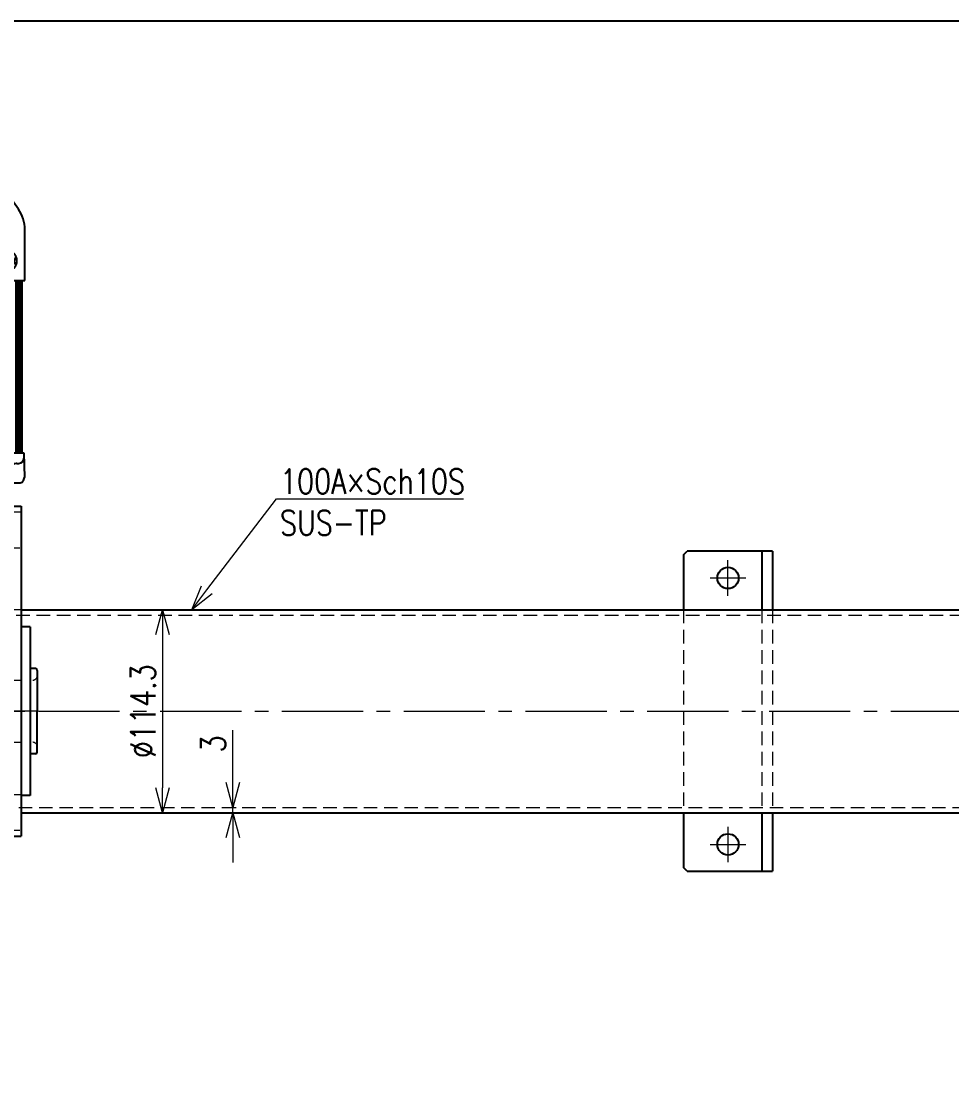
# Model space of a CAD drawing. Header units: millimetres. Extents: x 0 to 38884, y -3675 to 8056.
# Drawn here: x 25909 to 26433, y 7458 to 8056 of the extents above; entities that cross this region are included whole.
import ezdxf
from ezdxf import colors
from ezdxf.entities.mleader import LeaderData, LeaderLine
from ezdxf.math import Vec2, Vec3

# ---------------------------------------------------------------- set-up
doc = ezdxf.new("R2010")
doc.units = ezdxf.units.MM
doc.header["$LTSCALE"] = 2.4
doc.header["$PDMODE"] = 99
doc.header["$PDSIZE"] = 1
for name, pattern in [('CENTER2', [28.575, 19.05, -3.175, 3.175, -3.175]), ('HIDDEN', [9.525, 6.35, -3.175]), ('HIDDEN2', [4.7625, 3.175, -1.5875])]:
    doc.linetypes.add(name, pattern=pattern)
for name, color, linetype, lineweight in [('03_かくれ線', 6, 'HIDDEN2', 13), ('04_中心線', 1, 'CENTER2', 9), ('07_寸法線', 3, 'Continuous', 9)]:
    doc.layers.add(name, color=color, linetype=linetype, lineweight=lineweight)
doc.styles.add('寸法用', font='simplex.shx', dxfattribs={"width": 0.8, "bigfont": '@extfont2.shx'})
doc.dimstyles.new('機械製図用', dxfattribs={"dimtxt": 3.5, "dimasz": 3.5, "dimexe": 2, "dimexo": 0, "dimgap": 1.2, "dimtad": 1, "dimdsep": 46, "dimtxsty": '寸法用', "dimblk": 'OPEN30', "dimcen": 0, "dimclrd": 256, "dimclre": 256, "dimclrt": 7, "dimazin": 2, "dimtm": 1e-09, "dimtfac": 0.75, "dimtmove": 0, "dimatfit": 3, "dimldrblk": 'OPEN30', "dimfxl": 1, "dimlwd": -1, "dimlwe": -1, "dimarcsym": 0})

# ---------------------------------------------------------------- blocks, each defined once
blk = doc.blocks.new('_Open30')
at = {"color": 0, "linetype": 'ByBlock', "lineweight": -2}
for p, q in [((-1, 0.268), (0, 0)), ((0, 0), (-1, -0.268)), ((0, 0), (-1, 0))]:
    blk.add_line(p, q, dxfattribs=at)
blk = doc.blocks.new('*D1122')
at = {"layer": '07_寸法線', "transparency": 16777216}
for p, q in [((25994.81, 7724.98), (25986.32, 7724.98)), ((25988.32, 7710.98), (25988.32, 7624.68)), ((25994.81, 7610.68), (25986.32, 7610.68))]:
    blk.add_line(p, q, dxfattribs=at)
at = {"layer": 'Defpoints', "color": 0, "transparency": 16777216}
for p in [(25994.81, 7724.98), (25988.32, 7610.68), (25994.81, 7610.68)]:
    blk.add_point(p, dxfattribs=at)
at = {"layer": '07_寸法線', "transparency": 16777216, "xscale": 14, "yscale": 14, "zscale": 14}
for p, rotation in [((25988.32, 7724.98), 90), ((25988.32, 7610.68), 270)]:
    blk.add_blockref('_Open30', p, dxfattribs=dict(at, rotation=rotation))
at = {"layer": '07_寸法線', "color": 7, "transparency": 16777216, "insert": (25977.32, 7667.83), "char_height": 14, "attachment_point": 5, "rotation": 90, "style": '寸法用'}
blk.add_mtext('%%C114.3', dxfattribs=at)
blk = doc.blocks.new('*D1123')
at = {"layer": '07_寸法線', "transparency": 16777216}
for p, q in [((26027.79, 7627.68), (26027.79, 7657.15)), ((26025.22, 7613.68), (26029.79, 7613.68)), ((26025.22, 7610.68), (26029.79, 7610.68)), ((26027.79, 7610.68), (26027.79, 7613.68)), ((26027.79, 7596.68), (26027.79, 7582.68))]:
    blk.add_line(p, q, dxfattribs=at)
at = {"layer": 'Defpoints', "color": 0, "transparency": 16777216}
for p in [(26025.22, 7613.68), (26025.22, 7610.68), (26027.79, 7613.68)]:
    blk.add_point(p, dxfattribs=at)
at = {"layer": '07_寸法線', "transparency": 16777216, "xscale": 14, "yscale": 14, "zscale": 14}
for p, rotation in [((26027.79, 7613.68), 270), ((26027.79, 7610.68), 90)]:
    blk.add_blockref('_Open30', p, dxfattribs=dict(at, rotation=rotation))
at = {"layer": '07_寸法線', "color": 7, "transparency": 16777216, "insert": (26016.79, 7649.41), "char_height": 14, "attachment_point": 5, "rotation": 90, "style": '寸法用'}
blk.add_mtext('3', dxfattribs=at)
blk = doc.blocks.new('GM-SHYF-RH 0.4kW、1／160、＊＊V、60Hzb_1')
at = {"color": 0}
for p, q in [((-47.5, 121), (47.5, 121)), ((-47.5, 121), (-47.5, 116)), ((-24, 124), (-24, 121)), ((-23, 125), (0, 125)), ((23, 125), (0, 125)), ((24, 124), (24, 121)), ((47.5, 121), (47.5, 116)), ((-282.67, 114.38), (-292.39, 107.57)), ((-242.5, 118), (-271.19, 118)), ((-242.5, 29), (-242.5, 118)), ((-145.5, 116.5), (-242.5, 116.5)), ((-242.5, 115.5), (-145.5, 115.5)), ((-242.5, 115), (-145.5, 115)), ((-242.5, 114), (-145.5, 114)), ((-145.5, 117.48), (-131.55, 117.74)), ((-145.5, 58), (-145.5, 117.5)), ((-139.5, 113.5), (-139.5, 114.5)), ((-128.5, 29), (-128.5, 114.74)), ((-115.33, 106.5), (-115.33, 116)), ((-115.33, 116), (-15.97, 116)), ((-15.97, 116), (70.37, 116)), ((70.37, 106.5), (70.37, 116)), ((-255.5, 112.92), (-253.5, 111.74)), ((-253.5, 111.74), (-255.5, 110.09)), ((-251.5, 112.92), (-253.5, 111.74)), ((-253.5, 111.74), (-251.5, 110.09)), ((-242.5, 113), (-145.5, 113)), ((-242.5, 108.32), (-145.5, 108.32)), ((-139.5, 113.5), (-139.5, 113.1)), ((-136.5, 110.1), (-131.5, 110.1)), ((-293.5, 58), (-293.5, 105.44)), ((-242.5, 103.37), (-145.5, 103.37)), ((-136.5, 103.19), (-131.5, 103.19)), ((-117.38, 102), (-125.5, 102)), ((-116.68, 29), (-115.33, 106.5)), ((72.02, 29), (70.37, 106.5)), ((-139.5, 100.19), (-139.5, 58)), ((-136.5, 97), (-131.5, 97)), ((-242.5, 95.32), (-145.5, 95.32)), ((-242.5, 93.71), (-145.5, 93.71)), ((-242.5, 88.28), (-145.5, 88.28)), ((-242.5, 84.19), (-145.5, 84.19)), ((-242.5, 82.83), (-145.5, 82.83)), ((-242.5, 78), (-145.5, 78)), ((-145.5, 78), (-139.5, 78)), ((-293.5, 58), (-293.5, 10.56)), ((-145.5, 58), (-145.5, 29)), ((-139.5, 29), (-139.5, 58)), ((-242.5, 38), (-145.5, 38)), ((-145.5, 38), (-139.5, 38)), ((-242.5, 33.17), (-145.5, 33.17)), ((-242.5, 31.81), (-145.5, 31.81)), ((-282.67, 1.62), (-292.39, 8.43)), ((-253.5, 4.26), (-255.5, 5.91)), ((-255.5, 3.08), (-253.5, 4.26)), ((-253.5, 4.26), (-251.5, 5.91)), ((-251.5, 3.08), (-253.5, 4.26)), ((-242.5, -2), (-271.19, -2))]:
    blk.add_line(p, q, dxfattribs=at)
for points in [[(-248.8, 109.92), (-248.89, 110.63), (-249.16, 111.3), (-249.59, 111.93), (-250.18, 112.47), (-250.89, 112.92), (-251.7, 113.25), (-252.58, 113.46), (-253.5, 113.53), (-254.42, 113.46), (-255.3, 113.25), (-256.11, 112.92), (-256.82, 112.47), (-257.41, 111.93), (-257.84, 111.3), (-258.11, 110.63), (-258.2, 109.92), (-258.11, 109.22), (-257.84, 108.55), (-257.41, 107.92), (-256.82, 107.38), (-256.11, 106.93), (-255.3, 106.59), (-254.42, 106.39), (-253.5, 106.32), (-252.58, 106.39), (-251.7, 106.59), (-250.89, 106.93), (-250.18, 107.38), (-249.59, 107.92), (-249.16, 108.55), (-248.89, 109.22)], [(-248.8, 6.08), (-248.89, 6.78), (-249.16, 7.46), (-249.59, 8.08), (-250.18, 8.62), (-250.89, 9.07), (-251.7, 9.41), (-252.58, 9.61), (-253.5, 9.68), (-254.42, 9.61), (-255.3, 9.41), (-256.11, 9.07), (-256.82, 8.62), (-257.41, 8.08), (-257.84, 7.46), (-258.11, 6.78), (-258.2, 6.08), (-258.11, 5.37), (-257.84, 4.7), (-257.41, 4.08), (-256.82, 3.53), (-256.11, 3.08), (-255.3, 2.75), (-254.42, 2.54), (-253.5, 2.47), (-252.58, 2.54), (-251.7, 2.75), (-250.89, 3.08), (-250.18, 3.53), (-249.59, 4.08), (-249.16, 4.7), (-248.89, 5.37)]]:
    blk.add_lwpolyline(points, close=True, dxfattribs=at)
for centre, radius, start, end in [((-23, 124), 1, 90, 180), ((23, 124), 1, 0, 90), ((-271.19, 98), 20, 90, 125), ((-142.5, 114.5), 3, 0, 90), ((-131.5, 114.74), 3, 0, 90.98117), ((-136.5, 113.1), 3, 180, 270), ((-131.5, 107.1), 3, 0, 90), ((-290.9, 105.44), 2.6, 125, 180), ((-136.5, 100.19), 3, 90, 180), ((-131.5, 100.19), 3, 0, 90), ((-125.5, 105), 3, 180, 270), ((-117.38, 104), 2, 270, 359), ((-136.5, 94), 3, 90, 180), ((-290.9, 10.56), 2.6, 180, 235), ((-271.19, 18), 20, 235, 270)]:
    blk.add_arc(centre, radius, start, end, dxfattribs=at)
at = {"layer": '03_かくれ線', "linetype": 'HIDDEN'}
for p, q in [((-17.5, 100.75), (-17.5, 122.5)), ((17.5, 100.75), (17.5, 122.5)), ((-112, 116), (-112, 100)), ((-92, 100), (-92, 116)), ((47, 116), (47, 100)), ((67, 100), (67, 116)), ((-112, 100), (-92, 100)), ((-109, 16), (-109, 100)), ((-95, 16), (-95, 100)), ((-18.5, 99), (-18.5, 100.75)), ((-18.5, 100.75), (18.5, 100.75)), ((-18.5, 99), (18.5, 99)), ((-17.5, 73), (-17.5, 99)), ((17.5, 73), (17.5, 99)), ((18.5, 99), (18.5, 100.75)), ((47, 100), (67, 100)), ((50, 16), (50, 100)), ((64, 16), (64, 100)), ((-17.7, 43), (-17.7, 73)), ((-17.7, 73), (17.7, 73)), ((17.7, 43), (17.7, 73)), ((-17.7, 43), (17.7, 43)), ((-17.5, 17), (-17.5, 43)), ((17.5, 17), (17.5, 43))]:
    blk.add_line(p, q, dxfattribs=at)
at = {"layer": '03_かくれ線'}
for p, q in [((-242.5, 29), (-242.5, -2)), ((-242.5, 27.72), (-145.5, 27.72)), ((-145.5, 29), (-145.5, -1.5)), ((-139.5, 29), (-139.5, 15.82)), ((-128.5, 29), (-128.5, 1.26)), ((-116.68, 29), (-116.98, 12)), ((71.72, 29), (72.02, 12)), ((-242.5, 22.29), (-145.5, 22.29)), ((-242.5, 20.68), (-145.5, 20.68)), ((-136.5, 19), (-131.5, 19)), ((-242.5, 12.63), (-145.5, 12.63)), ((-136.5, 12.82), (-131.5, 12.82)), ((-125.5, 14), (-118.98, 14)), ((-116.77, 0), (-116.98, 12)), ((-116.98, 12), (-15.97, 12)), ((-112, 0), (-112, 16)), ((-112, 16), (-92, 16)), ((-92, 16), (-92, 0)), ((-18.5, 17), (-18.5, 15.25)), ((-18.5, 17), (18.5, 17)), ((-18.5, 15.25), (18.5, 15.25)), ((-17.5, 15.25), (-17.5, -6.5)), ((-15.97, 12), (72.02, 12)), ((17.5, 15.25), (17.5, -6.5)), ((18.5, 17), (18.5, 15.25)), ((47, 0), (47, 16)), ((47, 16), (67, 16)), ((67, 16), (67, 0)), ((71.82, 0.5), (72.02, 12)), ((-242.5, 7.68), (-145.5, 7.68)), ((-242.5, 3), (-145.5, 3)), ((-242.5, 2), (-145.5, 2)), ((-242.5, 1), (-145.5, 1)), ((-242.5, 0.5), (-145.5, 0.5)), ((-139.5, 2.5), (-139.5, 2.9)), ((-139.5, 2.5), (-139.5, 2.9)), ((-139.5, 2.5), (-139.5, 1.5)), ((-136.5, 5.9), (-131.5, 5.9)), ((-15.97, 0), (-116.77, 0)), ((-47.5, -5), (-47.5, 0)), ((-15.97, 0), (71.31, 0)), ((47.5, -5), (47.5, 0)), ((71.31, 0), (71.82, 0.5)), ((-250, -2), (-242.5, -2)), ((-145.5, -0.5), (-242.5, -0.5)), ((-145.5, -1.48), (-131.55, -1.74)), ((47.5, -5), (-47.5, -5)), ((-24, -8), (-24, -5)), ((24, -8), (24, -5)), ((-23, -9), (0, -9)), ((23, -9), (0, -9))]:
    blk.add_line(p, q, dxfattribs=at)
at = {"layer": '03_かくれ線', "linetype": 'HIDDEN'}
blk.add_lwpolyline([(-249.5, 88), (-176.5, 88), (-176.5, 28), (-249.5, 28)], close=True, dxfattribs=at)
for centre, start, end in [((-20, 122.5), 0, 90), ((20, 122.5), 90, 180)]:
    blk.add_arc(centre, 2.5, start, end, dxfattribs=at)
at = {"layer": '03_かくれ線'}
for centre, radius, start, end in [((-136.5, 22), 3, 180, 270), ((-136.5, 15.82), 3, 180, 270), ((-131.5, 15.82), 3, 270, 0), ((-125.5, 11), 3, 90, 180), ((-118.98, 12), 2, 359, 90), ((-131.5, 8.9), 3, 270, 0), ((-142.5, 1.5), 3, 270, 0), ((-136.5, 2.9), 3, 90, 180), ((-131.5, 1.26), 3, 269.01883, 0), ((-23, -8), 1, 180, 270), ((-20, -6.5), 2.5, 270, 0), ((20, -6.5), 2.5, 180, 270), ((23, -8), 1, 270, 0)]:
    blk.add_arc(centre, radius, start, end, dxfattribs=at)
at = {"layer": '04_中心線'}
blk.add_line((0, 125), (0, -9), dxfattribs=at)
at = {"layer": '04_中心線', "linetype": 'CENTER2'}
for p, q in [((-102, -2.54), (-102, 118.76)), ((57, -2.54), (57, 118.76)), ((-298.13, 58), (75.91, 58))]:
    blk.add_line(p, q, dxfattribs=at)

msp = doc.modelspace()

# ---------------------------------------------------------------- linework, layer by layer
at = {"color": 0}
for p, q in [((26281.7122, 7755.8311), (26283.7122, 7757.8311)), ((26281.7122, 7755.8311), (26281.7122, 7724.9811)), ((26331.7122, 7757.8311), (26283.7122, 7757.8311)), ((26325.7122, 7757.8311), (26325.7122, 7724.9811)), ((26331.7122, 7757.8311), (26331.7122, 7724.9811)), ((25908.7126, 7724.9811), (26462.7122, 7724.9811)), ((25908.7126, 7610.6811), (26462.7122, 7610.6811)), ((26281.7122, 7610.6811), (26281.7122, 7579.8311)), ((26325.7122, 7610.6811), (26325.7122, 7577.8311)), ((26331.7122, 7610.6811), (26331.7122, 7577.8311)), ((26283.7122, 7577.8311), (26281.7122, 7579.8311)), ((26283.7122, 7577.8311), (26331.7122, 7577.8311))]:
    msp.add_line(p, q, dxfattribs=at)
for centre in [(26306.7122, 7742.8311), (26306.7122, 7592.8311)]:
    msp.add_circle(centre, 6, dxfattribs=at)
at = {"layer": '03_かくれ線'}
for p, q in [((25908.7126, 7724.9811), (25769.7122, 7724.9811)), ((26281.7122, 7724.9811), (26281.7122, 7610.6811)), ((26325.7122, 7724.9811), (26325.7122, 7610.6811)), ((26331.7122, 7724.9811), (26331.7122, 7610.6811)), ((25768.7122, 7721.9811), (26467.7122, 7721.9811)), ((25758.7122, 7613.6811), (26467.7122, 7613.6811))]:
    msp.add_line(p, q, dxfattribs=at)
at = {"layer": '04_中心線'}
for p, q in [((26306.7122, 7732.8311), (26306.7122, 7752.8311)), ((26296.7122, 7742.8311), (26316.7122, 7742.8311)), ((25301.1324, 7667.8311), (26478.8591, 7667.8311)), ((26306.7122, 7602.8311), (26306.7122, 7582.8311)), ((26296.7122, 7592.8311), (26316.7122, 7592.8311))]:
    msp.add_line(p, q, dxfattribs=at)
at = {"layer": 'Defpoints', "transparency": 33554508}
msp.add_lwpolyline([(24465.3738, 6385.6112), (28588.711, 6385.6112), (28588.711, 8056.1931), (24465.3738, 8056.1931)], close=True, dxfattribs=at)

# ---------------------------------------------------------------- block references
at = {"color": 4, "rotation": 270}
msp.add_blockref('GM-SHYF-RH 0.4kW、1／160、＊＊V、60Hzb_1', (25792.7122, 7667.8311), dxfattribs=at)

# ---------------------------------------------------------------- dimensions: what is measured, and where the dimension line sits
at = {"layer": '07_寸法線'}
dim = msp.add_linear_dim(base=(25988.3238, 7610.6811), p1=(25994.8132, 7724.9811), p2=(25994.8132, 7610.6811), angle=270, text='%%C<>', dimstyle='機械製図用', override={"dimtxt": 14, "dimasz": 14, "dimgap": 4}, dxfattribs=at)
dim.commit()
dim.dimension.update_dxf_attribs({"geometry": '*D1122', "text_midpoint": (25977.3238, 7667.8311)})
dim = msp.add_linear_dim(base=(26027.7893, 7613.6811), p1=(26025.2154, 7610.6811), p2=(26025.2154, 7613.6811), angle=270, dimstyle='機械製図用', override={"dimtxt": 14, "dimasz": 14, "dimgap": 4}, dxfattribs=at)
dim.commit()
dim.dimension.update_dxf_attribs({"geometry": '*D1123', "text_midpoint": (26016.7893, 7649.4145)})

# ---------------------------------------------------------------- leaders
ml = msp.add_multileader_mtext('Standard', dxfattribs=at)
ml.set_content('100A×Sch10S\\PSUS-TP', color=7, style='寸法用')
ml.set_leader_properties(color=256, linetype='ByLayer', lineweight=-1)
ml.set_arrow_properties(name='OPEN30')
ml.build(insert=Vec2(0, 0))
ml.multileader.update_dxf_attribs({"has_dogleg": 0, "text_left_attachment_type": 6, "text_right_attachment_type": 6, "arrow_head_size": 14})
ctx = ml.context
ctx.base_point, ctx.char_height, ctx.arrow_head_size, ctx.plane_origin = Vec3(26052.4433, 7787.4093), 14, 14, Vec3(25939.7125, 7580.3593)
ctx.left_attachment, ctx.right_attachment = 6, 6
notes = []
notes.append((ctx, [(1, (1, 1, 0), (26044.4433, 7787.4093), (1, 0), 8, [(0, [(26004.7959, 7724.9811)], 0, [])])]))
ctx.mtext.insert, ctx.mtext.flow_direction = Vec3(26054.4433, 7804.2093), 5
for ctx, leaders in notes:
    for number, flags, end, landing, length, lines in leaders:
        leader = LeaderData()
        leader.index, (leader.has_last_leader_line, leader.has_dogleg_vector, leader.attachment_direction) = number, flags
        leader.last_leader_point, leader.dogleg_vector, leader.dogleg_length = Vec3(end), Vec3(landing), length
        for number, points, colour, breaks in lines:
            line = LeaderLine()
            line.index, line.vertices, line.color, line.breaks = number, Vec3.list(points), colors.encode_raw_color(colour), breaks
            leader.lines.append(line)
        ctx.leaders.append(leader)

doc.saveas('drawing.dxf')
